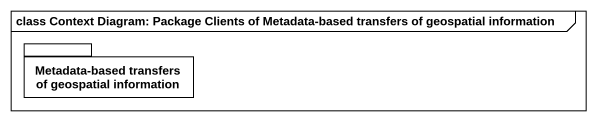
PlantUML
@startuml
mainframe class Context Diagram: Package Clients of Metadata-based transfers of geospatial information
package "Metadata-based transfers of geospatial information" as Metadata_based_transfers_of {
}
@enduml
